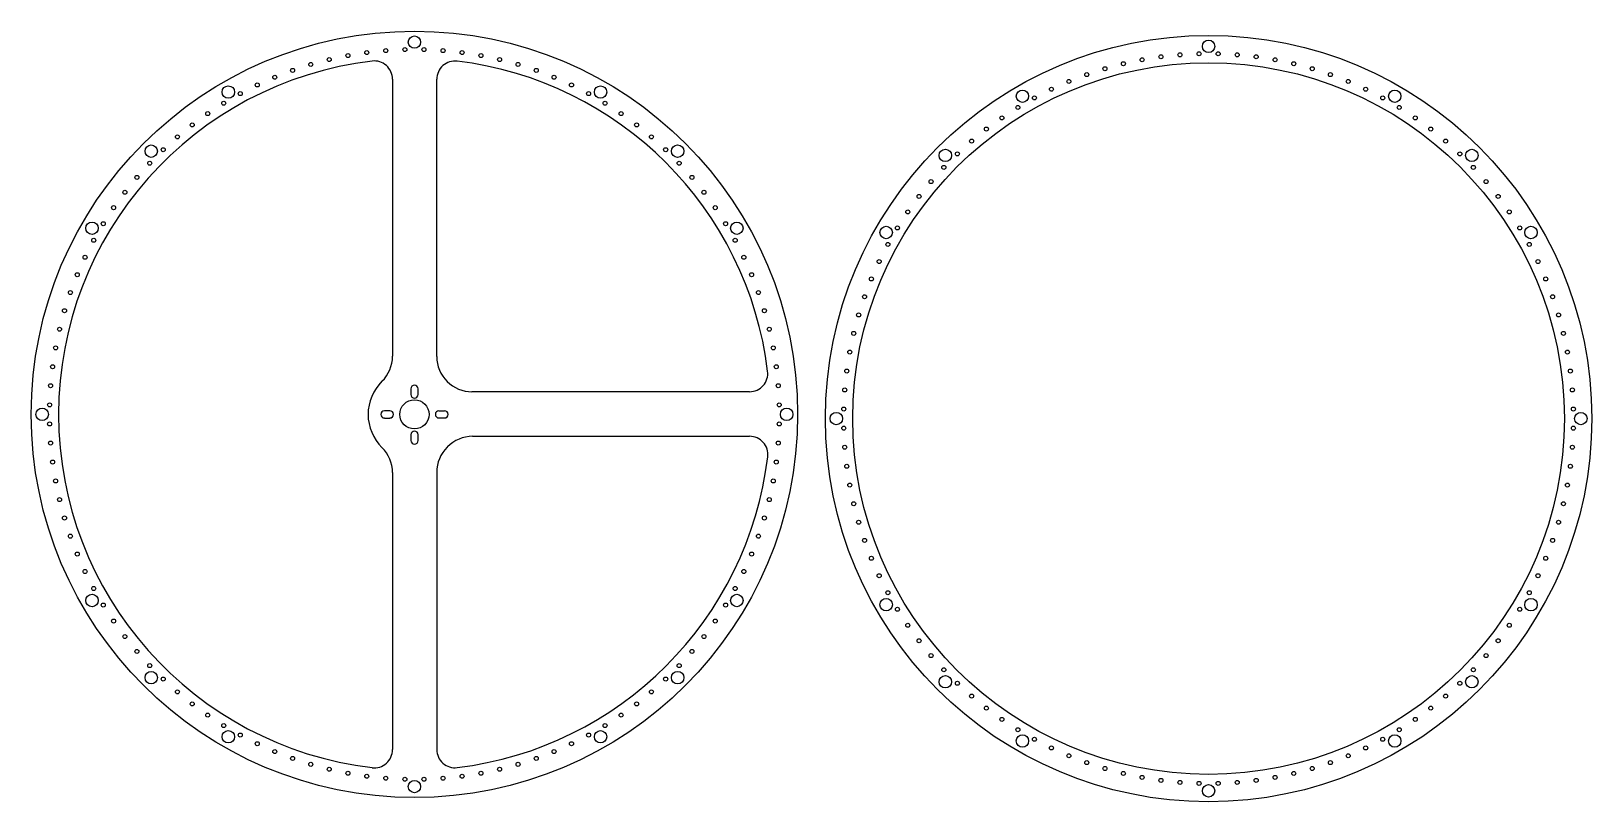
# Model space of a CAD drawing. Header units: inches. Extents: x 0.1 to 21.4, y 13.4 to 23.9.
import ezdxf

# ---------------------------------------------------------------- set-up
doc = ezdxf.new("R2010")
doc.units = ezdxf.units.IN
doc.header["$MEASUREMENT"] = 0

msp = doc.modelspace()

# ---------------------------------------------------------------- linework, layer by layer
at = {"color": 7, "linetype": 'Continuous', "lineweight": 25}
for p, q in [((5.019, 23.268), (5.019, 19.473)), ((5.625, 19.467), (5.625, 23.267)), ((5.767, 19.126), (5.767, 19.126)), ((5.27, 19.027), (5.27, 18.948)), ((5.368, 18.948), (5.368, 19.027)), ((9.91, 18.986), (6.106, 18.986)), ((4.983, 18.725), (4.907, 18.725)), ((4.907, 18.626), (4.983, 18.626)), ((5.655, 18.725), (5.731, 18.725)), ((5.731, 18.626), (5.655, 18.626)), ((5.271, 18.397), (5.271, 18.318)), ((5.37, 18.318), (5.37, 18.397)), ((6.116, 18.376), (9.911, 18.376)), ((5.019, 17.878), (5.019, 14.083)), ((5.625, 17.884), (5.625, 14.084))]:
    msp.add_line(p, q, dxfattribs=at)
for centre, radius in [((5.319, 18.676), 5.25), ((5.319, 23.776), 0.085), ((16.199, 18.618), 5.25), ((16.199, 23.718), 0.085), ((4.152, 23.537), 0.0275), ((4.408, 23.592), 0.0275), ((4.666, 23.633), 0.0275), ((4.927, 23.66), 0.0275), ((5.188, 23.674), 0.0275), ((5.45, 23.674), 0.0275), ((5.711, 23.66), 0.0275), ((5.972, 23.633), 0.0275), ((6.23, 23.592), 0.0275), ((6.486, 23.537), 0.0275), ((15.288, 23.534), 0.0275), ((15.546, 23.575), 0.0275), ((15.807, 23.602), 0.0275), ((16.068, 23.616), 0.0275), ((16.33, 23.616), 0.0275), ((16.591, 23.602), 0.0275), ((16.851, 23.575), 0.0275), ((17.11, 23.534), 0.0275), ((3.406, 23.295), 0.0275), ((3.65, 23.389), 0.0275), ((3.899, 23.47), 0.0275), ((6.739, 23.47), 0.0275), ((6.988, 23.389), 0.0275), ((7.232, 23.295), 0.0275), ((16.199, 18.618), 4.875), ((14.53, 23.331), 0.0275), ((14.779, 23.412), 0.0275), ((15.032, 23.48), 0.0275), ((17.366, 23.48), 0.0275), ((17.619, 23.412), 0.0275), ((17.868, 23.331), 0.0275), ((2.769, 23.092), 0.085), ((2.933, 23.07), 0.0275), ((3.166, 23.189), 0.0275), ((7.471, 23.189), 0.0275), ((7.705, 23.07), 0.0275), ((7.869, 23.092), 0.085), ((13.649, 23.035), 0.085), ((14.046, 23.131), 0.0275), ((14.285, 23.237), 0.0275), ((18.112, 23.237), 0.0275), ((18.351, 23.131), 0.0275), ((18.749, 23.035), 0.085), ((2.706, 22.939), 0.0275), ((7.931, 22.939), 0.0275), ((13.586, 22.881), 0.0275), ((13.813, 23.012), 0.0275), ((18.585, 23.012), 0.0275), ((18.811, 22.881), 0.0275), ((2.275, 22.642), 0.0275), ((2.487, 22.796), 0.0275), ((8.151, 22.796), 0.0275), ((8.363, 22.642), 0.0275), ((13.367, 22.738), 0.0275), ((19.031, 22.738), 0.0275), ((2.072, 22.478), 0.0275), ((8.566, 22.478), 0.0275), ((13.155, 22.585), 0.0275), ((19.243, 22.585), 0.0275), ((1.713, 22.282), 0.085), ((1.877, 22.302), 0.0275), ((8.761, 22.302), 0.0275), ((8.925, 22.282), 0.085), ((12.593, 22.224), 0.085), ((12.757, 22.245), 0.0275), ((12.952, 22.42), 0.0275), ((19.446, 22.42), 0.0275), ((19.641, 22.245), 0.0275), ((19.805, 22.224), 0.085), ((1.692, 22.117), 0.0275), ((8.946, 22.117), 0.0275), ((12.572, 22.06), 0.0275), ((19.826, 22.06), 0.0275), ((1.517, 21.923), 0.0275), ((9.121, 21.923), 0.0275), ((12.397, 21.865), 0.0275), ((20.001, 21.865), 0.0275), ((1.352, 21.719), 0.0275), ((9.286, 21.719), 0.0275), ((12.232, 21.662), 0.0275), ((20.166, 21.662), 0.0275), ((1.198, 21.508), 0.0275), ((9.44, 21.508), 0.0275), ((12.078, 21.45), 0.0275), ((20.319, 21.45), 0.0275), ((0.902, 21.226), 0.085), ((1.056, 21.288), 0.0275), ((9.582, 21.288), 0.0275), ((9.736, 21.226), 0.085), ((11.782, 21.168), 0.085), ((11.936, 21.23), 0.0275), ((20.462, 21.23), 0.0275), ((20.616, 21.168), 0.085), ((0.925, 21.061), 0.0275), ((9.713, 21.061), 0.0275), ((11.805, 21.004), 0.0275), ((20.593, 21.004), 0.0275), ((0.806, 20.828), 0.0275), ((9.832, 20.828), 0.0275), ((11.686, 20.77), 0.0275), ((20.712, 20.77), 0.0275), ((0.7, 20.589), 0.0275), ((9.938, 20.589), 0.0275), ((11.579, 20.531), 0.0275), ((20.818, 20.531), 0.0275), ((0.606, 20.345), 0.0275), ((10.032, 20.345), 0.0275), ((11.486, 20.287), 0.0275), ((20.912, 20.287), 0.0275), ((0.525, 20.096), 0.0275), ((10.113, 20.096), 0.0275), ((11.405, 20.038), 0.0275), ((20.993, 20.038), 0.0275), ((0.457, 19.843), 0.0275), ((10.181, 19.843), 0.0275), ((11.337, 19.785), 0.0275), ((21.061, 19.785), 0.0275), ((0.403, 19.587), 0.0275), ((10.235, 19.587), 0.0275), ((11.283, 19.529), 0.0275), ((21.115, 19.529), 0.0275), ((0.362, 19.328), 0.0275), ((10.276, 19.328), 0.0275), ((11.242, 19.27), 0.0275), ((21.156, 19.27), 0.0275), ((0.334, 19.068), 0.0275), ((10.304, 19.068), 0.0275), ((11.214, 19.01), 0.0275), ((21.183, 19.01), 0.0275), ((0.321, 18.806), 0.0275), ((5.319, 18.676), 0.2), ((10.317, 18.806), 0.0275), ((0.219, 18.676), 0.085), ((10.419, 18.676), 0.085), ((11.099, 18.618), 0.085), ((11.201, 18.749), 0.0275), ((21.197, 18.749), 0.0275), ((21.299, 18.618), 0.085), ((0.321, 18.545), 0.0275), ((10.317, 18.545), 0.0275), ((11.201, 18.487), 0.0275), ((21.197, 18.487), 0.0275), ((0.334, 18.283), 0.0275), ((10.304, 18.283), 0.0275), ((11.214, 18.226), 0.0275), ((21.183, 18.226), 0.0275), ((0.362, 18.023), 0.0275), ((10.276, 18.023), 0.0275), ((11.242, 17.965), 0.0275), ((21.156, 17.965), 0.0275), ((0.403, 17.764), 0.0275), ((10.235, 17.764), 0.0275), ((0.457, 17.508), 0.0275), ((10.181, 17.508), 0.0275), ((11.283, 17.707), 0.0275), ((21.115, 17.707), 0.0275), ((11.337, 17.451), 0.0275), ((21.061, 17.451), 0.0275), ((0.525, 17.256), 0.0275), ((10.113, 17.256), 0.0275), ((11.405, 17.198), 0.0275), ((20.993, 17.198), 0.0275), ((0.606, 17.007), 0.0275), ((10.032, 17.007), 0.0275), ((11.486, 16.949), 0.0275), ((20.912, 16.949), 0.0275), ((0.7, 16.762), 0.0275), ((9.938, 16.762), 0.0275), ((11.579, 16.704), 0.0275), ((20.818, 16.704), 0.0275), ((0.806, 16.523), 0.0275), ((9.832, 16.523), 0.0275), ((11.686, 16.465), 0.0275), ((20.712, 16.465), 0.0275), ((0.925, 16.29), 0.0275), ((9.713, 16.29), 0.0275), ((11.805, 16.232), 0.0275), ((20.593, 16.232), 0.0275), ((0.902, 16.126), 0.085), ((1.056, 16.063), 0.0275), ((9.582, 16.063), 0.0275), ((9.736, 16.126), 0.085), ((11.782, 16.068), 0.085), ((20.616, 16.068), 0.085), ((1.198, 15.844), 0.0275), ((9.44, 15.844), 0.0275), ((11.936, 16.005), 0.0275), ((20.462, 16.005), 0.0275), ((1.352, 15.632), 0.0275), ((9.286, 15.632), 0.0275), ((12.078, 15.786), 0.0275), ((20.319, 15.786), 0.0275), ((1.517, 15.428), 0.0275), ((9.121, 15.428), 0.0275), ((12.232, 15.574), 0.0275), ((12.397, 15.371), 0.0275), ((20.001, 15.371), 0.0275), ((20.166, 15.574), 0.0275), ((1.692, 15.234), 0.0275), ((8.946, 15.234), 0.0275), ((12.572, 15.176), 0.0275), ((19.826, 15.176), 0.0275), ((1.713, 15.069), 0.085), ((1.877, 15.049), 0.0275), ((8.761, 15.049), 0.0275), ((8.925, 15.069), 0.085), ((12.593, 15.012), 0.085), ((12.757, 14.991), 0.0275), ((19.641, 14.991), 0.0275), ((19.805, 15.012), 0.085), ((2.072, 14.874), 0.0275), ((8.566, 14.874), 0.0275), ((12.952, 14.816), 0.0275), ((19.446, 14.816), 0.0275), ((2.275, 14.709), 0.0275), ((2.487, 14.555), 0.0275), ((8.151, 14.555), 0.0275), ((8.363, 14.709), 0.0275), ((13.155, 14.651), 0.0275), ((19.243, 14.651), 0.0275), ((2.706, 14.412), 0.0275), ((2.769, 14.259), 0.085), ((7.869, 14.259), 0.085), ((7.931, 14.412), 0.0275), ((13.367, 14.497), 0.0275), ((13.586, 14.355), 0.0275), ((18.811, 14.355), 0.0275), ((19.031, 14.497), 0.0275), ((2.933, 14.282), 0.0275), ((3.166, 14.163), 0.0275), ((7.471, 14.163), 0.0275), ((7.705, 14.282), 0.0275), ((13.649, 14.201), 0.085), ((13.813, 14.224), 0.0275), ((14.046, 14.105), 0.0275), ((18.351, 14.105), 0.0275), ((18.585, 14.224), 0.0275), ((18.749, 14.201), 0.085), ((3.406, 14.056), 0.0275), ((3.65, 13.962), 0.0275), ((3.899, 13.881), 0.0275), ((6.739, 13.881), 0.0275), ((6.988, 13.962), 0.0275), ((7.232, 14.056), 0.0275), ((14.285, 13.998), 0.0275), ((14.53, 13.905), 0.0275), ((17.868, 13.905), 0.0275), ((18.112, 13.998), 0.0275), ((4.152, 13.814), 0.0275), ((4.408, 13.759), 0.0275), ((4.666, 13.718), 0.0275), ((4.927, 13.691), 0.0275), ((5.188, 13.677), 0.0275), ((5.45, 13.677), 0.0275), ((5.711, 13.691), 0.0275), ((5.972, 13.718), 0.0275), ((6.23, 13.759), 0.0275), ((6.486, 13.814), 0.0275), ((14.779, 13.824), 0.0275), ((15.032, 13.756), 0.0275), ((15.288, 13.702), 0.0275), ((15.546, 13.661), 0.0275), ((16.851, 13.661), 0.0275), ((17.11, 13.702), 0.0275), ((17.366, 13.756), 0.0275), ((17.619, 13.824), 0.0275), ((5.319, 13.576), 0.085), ((15.807, 13.633), 0.0275), ((16.068, 13.62), 0.0275), ((16.199, 13.518), 0.085), ((16.33, 13.62), 0.0275), ((16.591, 13.633), 0.0275)]:
    msp.add_circle(centre, radius, dxfattribs=at)
for centre, radius, start, end in [((5.319, 18.676), 4.875, 96.8297, 263.1703), ((4.769, 23.268), 0.25, 0, 96.8297), ((5.875, 23.267), 0.25, 83.0986, 180), ((5.319, 18.676), 4.875, 6.9625, 83.0986), ((4.538, 19.473), 0.481, 314.4078, 0), ((6.106, 19.467), 0.481, 180, 225.178), ((9.91, 19.236), 0.25, 270, 6.9625), ((5.319, 18.676), 0.635, 134.4078, 225.5922), ((5.319, 19.027), 0.0492, 0, 180), ((6.106, 19.467), 0.481, 225.1773, 270), ((5.319, 18.948), 0.0492, 180, 0), ((4.907, 18.676), 0.0492, 90, 270), ((4.983, 18.676), 0.0492, 270, 90), ((5.655, 18.676), 0.0492, 90, 270), ((5.731, 18.676), 0.0492, 270, 90), ((5.321, 18.397), 0.0492, 0, 180), ((4.538, 17.878), 0.481, 0, 45.5922), ((5.321, 18.318), 0.0492, 180, 0), ((6.106, 17.884), 0.481, 134.822, 180), ((5.319, 18.676), 0.635, 314.822, 315.5922), ((6.116, 17.894), 0.481, 90, 135.5922), ((9.911, 18.126), 0.25, 353.1703, 90), ((5.319, 18.676), 4.875, 276.9014, 353.1703), ((4.769, 14.083), 0.25, 263.1703, 0), ((5.875, 14.084), 0.25, 180, 276.9014)]:
    msp.add_arc(centre, radius, start, end, dxfattribs=at)

doc.saveas('drawing.dxf')
